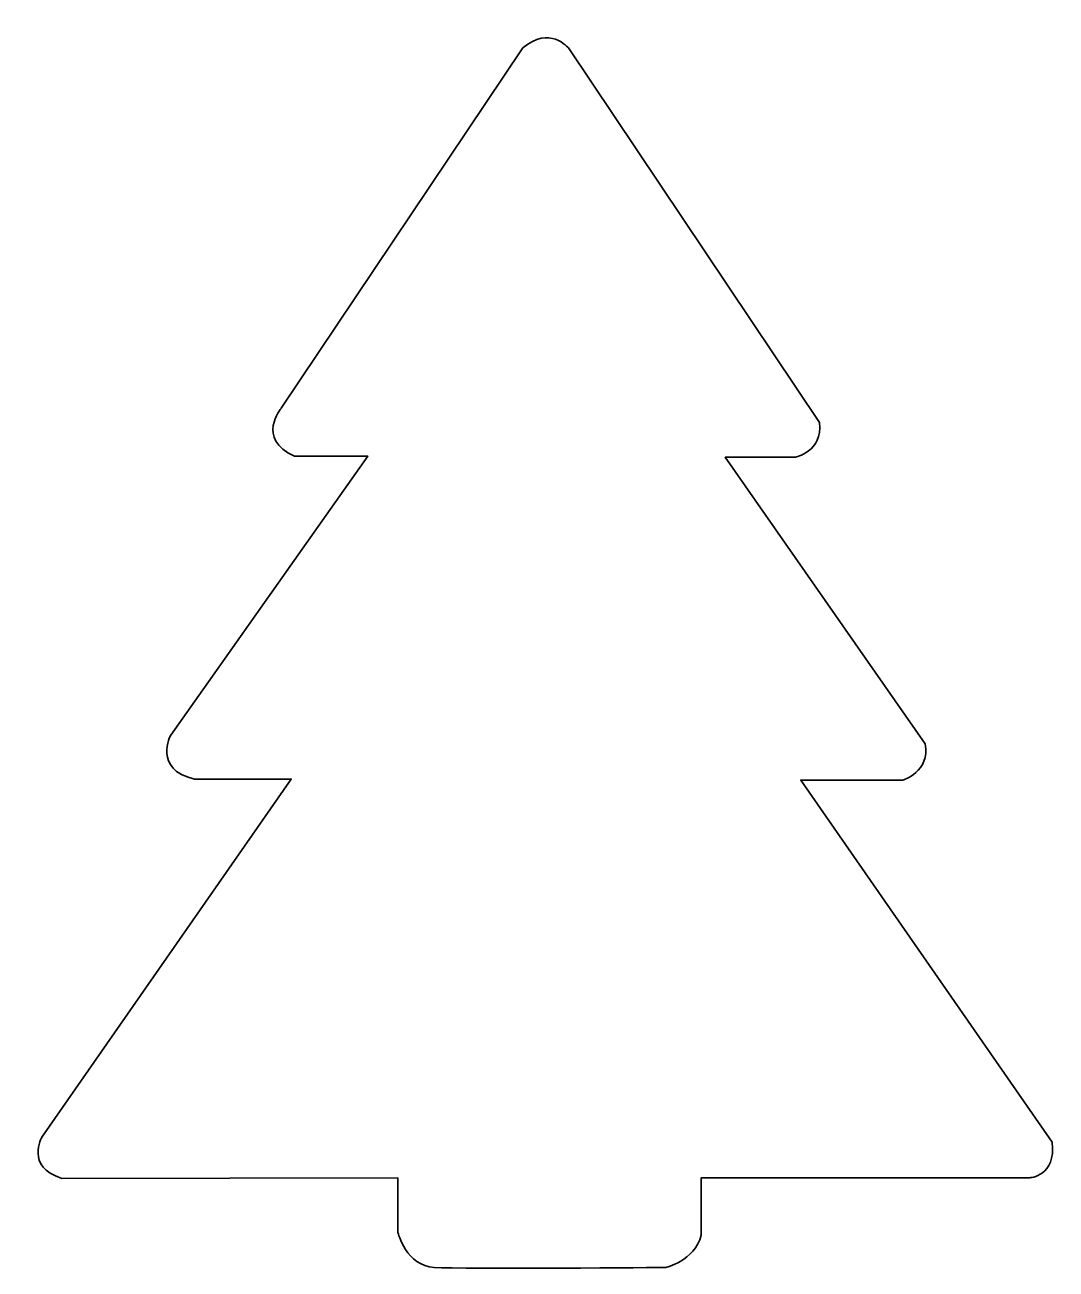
# Model space of a CAD drawing. Header units: millimetres. Extents: x 8.7 to 88.1, y -96.2 to -0.5.
import ezdxf

# ---------------------------------------------------------------- set-up
doc = ezdxf.new("R2010")
doc.units = ezdxf.units.MM
doc.header["$MEASUREMENT"] = 0
doc.layers.add('Capa 1', color=7, linetype='Continuous')

msp = doc.modelspace()

# ---------------------------------------------------------------- linework, layer by layer
at = {"layer": 'Capa 1', "color": 250, "lineweight": 35, "true_color": 0x1c1c1b}
msp.add_open_spline([(37.423, -89.196), (37.423, -89.196), (37.423, -93.43), (37.423, -93.43), (37.423, -93.43), (38.058, -95.97), (40.217, -96.097), (42.376, -96.224), (57.997, -96.097), (57.997, -96.097), (57.997, -96.097), (60.24, -95.631), (60.748, -93.599), (60.748, -93.599), (60.748, -89.196), (60.748, -89.196), (60.748, -89.196), (86.021, -89.196), (86.021, -89.196), (86.021, -89.196), (88.053, -89.069), (87.757, -86.445), (87.757, -86.445), (68.411, -58.589), (68.411, -58.589), (68.411, -58.589), (76.242, -58.589), (76.242, -58.589), (76.242, -58.589), (78.401, -57.954), (77.978, -55.795), (77.978, -55.795), (62.605, -33.74), (62.605, -33.74), (62.605, -33.74), (67.987, -33.74), (67.987, -33.74), (67.987, -33.74), (70.104, -33.316), (69.85, -31.073), (69.85, -31.073), (50.546, -2.244), (50.546, -2.244), (50.546, -2.244), (49.064, -0.466), (47.032, -2.244), (47.032, -2.244), (28.448, -29.972), (28.448, -29.972), (28.448, -29.972), (26.458, -32.3), (29.464, -33.655), (29.464, -33.655), (35.094, -33.655), (35.094, -33.655), (35.094, -33.655), (19.939, -55.118), (19.939, -55.118), (19.939, -55.118), (18.542, -57.785), (21.759, -58.505), (21.759, -58.505), (29.21, -58.505), (29.21, -58.505), (29.21, -58.505), (10.033, -86.064), (10.033, -86.064), (10.033, -86.064), (8.721, -88.35), (11.557, -89.239), (11.557, -89.239), (37.423, -89.196), (37.423, -89.196)], degree=3, knots=[0, 0, 0, 0, 1, 1, 1, 2, 2, 2, 3, 3, 3, 4, 4, 4, 5, 5, 5, 6, 6, 6, 7, 7, 7, 8, 8, 8, 9, 9, 9, 10, 10, 10, 11, 11, 11, 12, 12, 12, 13, 13, 13, 14, 14, 14, 15, 15, 15, 16, 16, 16, 17, 17, 17, 18, 18, 18, 19, 19, 19, 20, 20, 20, 21, 21, 21, 22, 22, 22, 23, 23, 23, 24, 24, 24, 24], dxfattribs=at)

doc.saveas('drawing.dxf')
